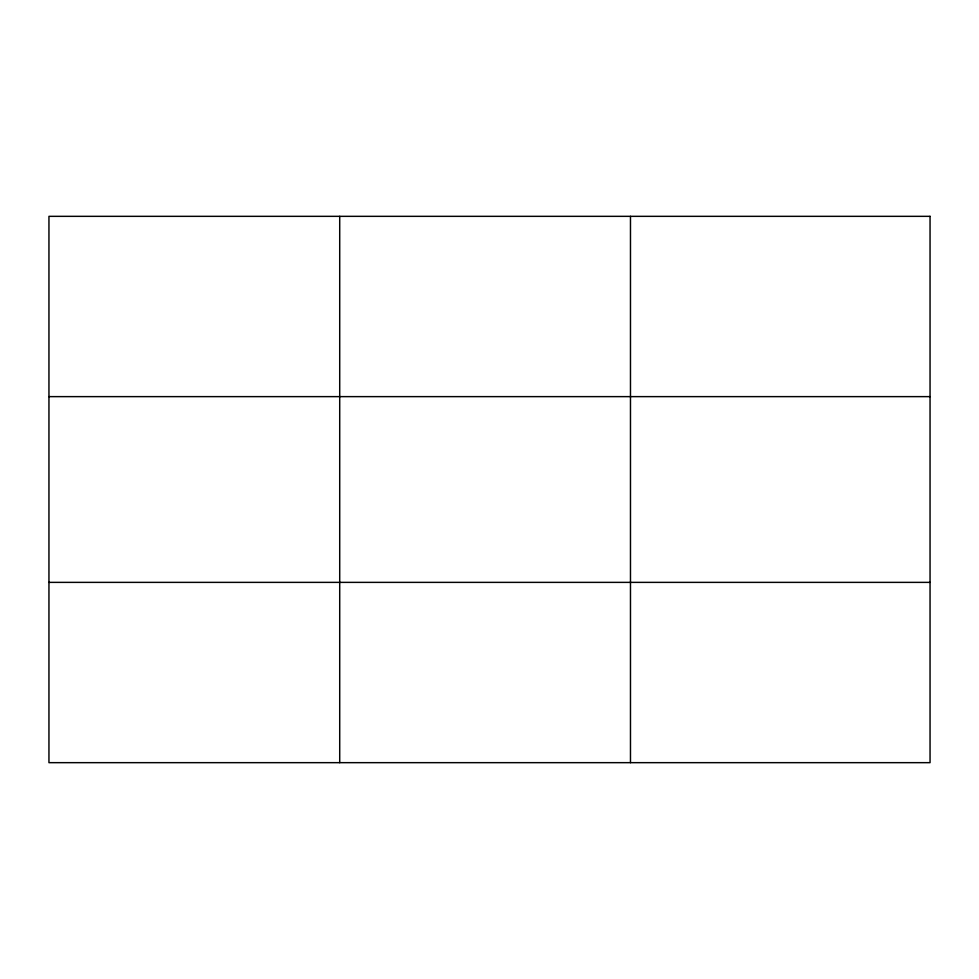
<?xml version="1.0" encoding="UTF-8"?>
<svg xmlns="http://www.w3.org/2000/svg" width="979" height="979" viewBox="0 0 979 979"><rect width="100%" height="100%" fill="white"/><g stroke="black" fill="none" stroke-linecap="round" stroke-linejoin="round"><path stroke-width="1.47" d="M339.713 762.665L339.713 216.335M630.476 762.665L630.476 216.335M48.95 396.63L930.05 396.63M48.95 582.37L930.05 582.37M930.05 216.335L930.05 762.665L48.95 762.665L48.95 216.335L930.05 216.335"/></g></svg>
